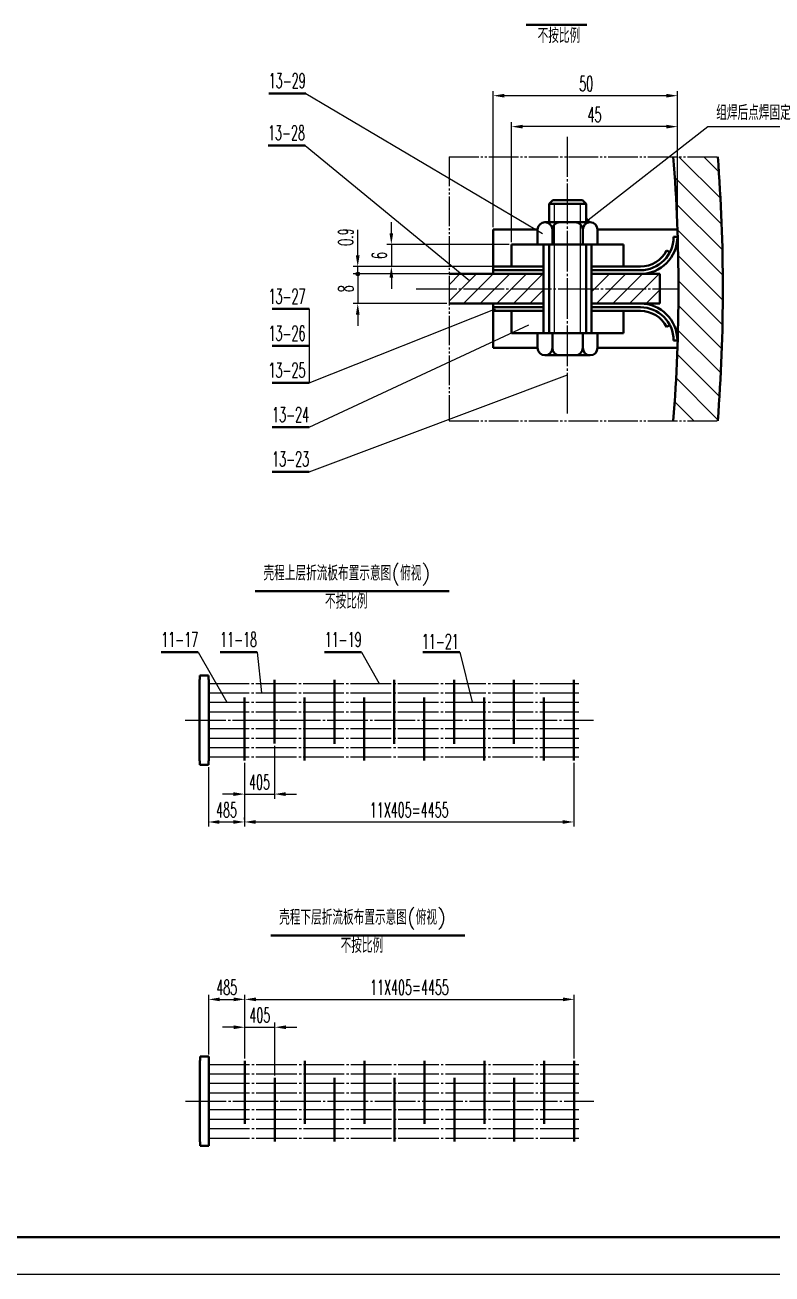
# Model space of a CAD drawing. Header units: millimetres. Extents: x 653 to 3278, y 1219 to 2187.
# Drawn here: x 1772 to 1974.1, y 1592.8 to 1930.6 of the extents above; entities that cross this region are included whole.
import ezdxf

# ---------------------------------------------------------------- set-up
doc = ezdxf.new("R2010")
doc.units = ezdxf.units.MM
doc.linetypes.add('JIS_08_11', pattern=[12.8, 11, -0.6, 0.6, -0.6])
doc.linetypes.add('JIS_09_08', pattern=[10.75, 8, -0.55, 0.55, -0.55, 0.55, -0.55])
for name, color, linetype, lineweight in [('图层1', 1, 'Continuous', 40), ('图层2', 4, 'JIS_08_11', 20), ('图层3', 2, 'Continuous', 20), ('图层5', 6, 'JIS_09_08', 20)]:
    doc.layers.add(name, color=color, linetype=linetype, lineweight=lineweight)
doc.styles.get("Standard").update_dxf_attribs({"font": 'romans.shx', "width": 0.55, "height": 4, "bigfont": 'gbcbig.shx'})
doc.styles.add('文字', font='romans.shx', dxfattribs={"height": 4, "bigfont": 'gbcbig.shx'})
doc.styles.add('样式 1', font='romans.shx', dxfattribs={"height": 4, "bigfont": 'gbcbig.shx'})
doc.styles.add('样式 2', font='romans.shx', dxfattribs={"width": 0.55, "height": 4, "bigfont": 'gbcbig.shx'})
doc.dimstyles.new('副本 ISO-25', dxfattribs={"dimtxt": 4, "dimasz": 3, "dimexe": 1.25, "dimexo": 0.625, "dimgap": 1.25, "dimtad": 1, "dimdec": 1, "dimtxsty": 'Standard', "dimcen": 2.5, "dimazin": 2, "dimtfac": 1, "dimtdec": 1, "dimtmove": 0, "dimatfit": 3, "dimfxl": 1, "dimarcsym": 0})

# ---------------------------------------------------------------- blocks, each defined once
blk = doc.blocks.new('*D388')
at = {"layer": 'Defpoints', "color": 0}
for p in [(1903.64, 1903.11), (1948.5, 1875.27), (1903.64, 1871.27)]:
    blk.add_point(p, dxfattribs=at)
at = {"layer": '图层3', "color": 0, "lineweight": -2}
for p, q in [((1903.64, 1871.89), (1903.64, 1904.36)), ((1945.5, 1903.11), (1906.64, 1903.11)), ((1948.5, 1875.89), (1948.5, 1904.36))]:
    blk.add_line(p, q, dxfattribs=at)
at = {"layer": '图层3', "color": 0}
for points in [[(1906.64, 1903.61), (1906.64, 1902.61), (1903.64, 1903.11)], [(1945.5, 1903.61), (1945.5, 1902.61), (1948.5, 1903.11)]]:
    blk.add_solid(points, dxfattribs=at)
at = {"layer": '图层3', "color": 0, "insert": (1926.07, 1906.36), "char_height": 4, "attachment_point": 5}
blk.add_mtext('45', dxfattribs=at)
blk = doc.blocks.new('*D366')
at = {"layer": 'Defpoints', "color": 0}
for p in [(1898.64, 1911.48), (1898.64, 1875.27), (1948.5, 1875.27)]:
    blk.add_point(p, dxfattribs=at)
at = {"layer": '图层3', "color": 0, "lineweight": -2}
for p, q in [((1898.64, 1875.89), (1898.64, 1912.73)), ((1948.5, 1875.89), (1948.5, 1912.73)), ((1945.5, 1911.48), (1901.64, 1911.48))]:
    blk.add_line(p, q, dxfattribs=at)
at = {"layer": '图层3', "color": 0}
for points in [[(1901.64, 1911.98), (1901.64, 1910.98), (1898.64, 1911.48)], [(1945.5, 1911.98), (1945.5, 1910.98), (1948.5, 1911.48)]]:
    blk.add_solid(points, dxfattribs=at)
at = {"layer": '图层3', "color": 0, "insert": (1923.83, 1914.73), "char_height": 4, "attachment_point": 5}
blk.add_mtext('50', dxfattribs=at)
blk = doc.blocks.new('*D389')
at = {"layer": 'Defpoints', "color": 0}
for p in [(1903.64, 1871.27), (1871.11, 1865.27), (1903.64, 1865.27)]:
    blk.add_point(p, dxfattribs=at)
at = {"layer": '图层3', "color": 0, "lineweight": -2}
for p, q in [((1871.11, 1874.27), (1871.11, 1877.27)), ((1903.01, 1871.27), (1869.86, 1871.27)), ((1871.11, 1871.27), (1871.11, 1865.27)), ((1903.01, 1865.27), (1869.86, 1865.27)), ((1871.11, 1862.27), (1871.11, 1859.27))]:
    blk.add_line(p, q, dxfattribs=at)
at = {"layer": '图层3', "color": 0}
for points in [[(1870.61, 1874.27), (1871.61, 1874.27), (1871.11, 1871.27)], [(1870.61, 1862.27), (1871.61, 1862.27), (1871.11, 1865.27)]]:
    blk.add_solid(points, dxfattribs=at)
at = {"layer": '图层3', "color": 0, "insert": (1867.86, 1868.27), "char_height": 4, "attachment_point": 5, "rotation": 90}
blk.add_mtext('6', dxfattribs=at)
blk = doc.blocks.new('*D390')
at = {"layer": 'Defpoints', "color": 0}
for p in [(1821.61, 1730.53), (1831.39, 1730.53), (1831.39, 1715.04)]:
    blk.add_point(p, dxfattribs=at)
at = {"layer": '图层3', "color": 0, "lineweight": -2}
for p, q in [((1821.61, 1729.9), (1821.61, 1713.79)), ((1831.39, 1729.9), (1831.39, 1713.79)), ((1824.61, 1715.04), (1828.39, 1715.04))]:
    blk.add_line(p, q, dxfattribs=at)
at = {"layer": '图层3', "color": 0}
for points in [[(1824.61, 1715.54), (1824.61, 1714.54), (1821.61, 1715.04)], [(1828.39, 1715.54), (1828.39, 1714.54), (1831.39, 1715.04)]]:
    blk.add_solid(points, dxfattribs=at)
at = {"layer": '图层3', "color": 0, "insert": (1826.5, 1718.29), "char_height": 4, "attachment_point": 5}
blk.add_mtext('485', dxfattribs=at)
blk = doc.blocks.new('*D391')
at = {"layer": 'Defpoints', "color": 0}
for p in [(1839.49, 1736.25), (1831.39, 1731.67), (1839.49, 1722.58)]:
    blk.add_point(p, dxfattribs=at)
at = {"layer": '图层3', "color": 0, "lineweight": -2}
for p, q in [((1839.49, 1735.63), (1839.49, 1721.33)), ((1831.39, 1731.04), (1831.39, 1721.33)), ((1828.39, 1722.58), (1825.39, 1722.58)), ((1831.39, 1722.58), (1839.49, 1722.58)), ((1842.49, 1722.58), (1845.49, 1722.58))]:
    blk.add_line(p, q, dxfattribs=at)
at = {"layer": '图层3', "color": 0}
for points in [[(1828.39, 1723.08), (1828.39, 1722.08), (1831.39, 1722.58)], [(1842.49, 1723.08), (1842.49, 1722.08), (1839.49, 1722.58)]]:
    blk.add_solid(points, dxfattribs=at)
at = {"layer": '图层3', "color": 0, "insert": (1835.44, 1725.83), "char_height": 4, "attachment_point": 5}
blk.add_mtext('405', dxfattribs=at)
blk = doc.blocks.new('*D392')
at = {"layer": 'Defpoints', "color": 0}
for p in [(1920.49, 1731.67), (1831.39, 1715.04), (1920.49, 1715.04)]:
    blk.add_point(p, dxfattribs=at)
at = {"layer": '图层3', "color": 0, "lineweight": -2}
for p, q in [((1920.49, 1731.04), (1920.49, 1713.79)), ((1831.39, 1715.67), (1831.39, 1716.29)), ((1834.39, 1715.04), (1917.49, 1715.04))]:
    blk.add_line(p, q, dxfattribs=at)
at = {"layer": '图层3', "color": 0}
for points in [[(1834.39, 1715.54), (1834.39, 1714.54), (1831.39, 1715.04)], [(1917.49, 1715.54), (1917.49, 1714.54), (1920.49, 1715.04)]]:
    blk.add_solid(points, dxfattribs=at)
at = {"layer": '图层3', "color": 0, "insert": (1875.94, 1718.29), "char_height": 4, "attachment_point": 5}
blk.add_mtext('11X405=4455', dxfattribs=at)
blk = doc.blocks.new('*D393')
at = {"layer": 'Defpoints', "color": 0}
for p in [(1831.47, 1667.06), (1821.69, 1651.57), (1831.47, 1651.57)]:
    blk.add_point(p, dxfattribs=at)
at = {"layer": '图层3', "color": 0, "lineweight": -2}
for p, q in [((1821.69, 1652.19), (1821.69, 1668.31)), ((1824.69, 1667.06), (1828.47, 1667.06)), ((1831.47, 1652.19), (1831.47, 1668.31))]:
    blk.add_line(p, q, dxfattribs=at)
at = {"layer": '图层3', "color": 0}
for points in [[(1824.69, 1667.56), (1824.69, 1666.56), (1821.69, 1667.06)], [(1828.47, 1667.56), (1828.47, 1666.56), (1831.47, 1667.06)]]:
    blk.add_solid(points, dxfattribs=at)
at = {"layer": '图层3', "color": 0, "insert": (1826.58, 1670.31), "char_height": 4, "attachment_point": 5}
blk.add_mtext('485', dxfattribs=at)
blk = doc.blocks.new('*D394')
at = {"layer": 'Defpoints', "color": 0}
for p in [(1839.57, 1659.52), (1831.47, 1650.43), (1839.57, 1645.84)]:
    blk.add_point(p, dxfattribs=at)
at = {"layer": '图层3', "color": 0, "lineweight": -2}
for p, q in [((1828.47, 1659.52), (1825.47, 1659.52)), ((1831.47, 1651.05), (1831.47, 1660.77)), ((1831.47, 1659.52), (1839.57, 1659.52)), ((1839.57, 1646.47), (1839.57, 1660.77)), ((1842.57, 1659.52), (1845.57, 1659.52))]:
    blk.add_line(p, q, dxfattribs=at)
at = {"layer": '图层3', "color": 0}
for points in [[(1828.47, 1660.02), (1828.47, 1659.02), (1831.47, 1659.52)], [(1842.57, 1660.02), (1842.57, 1659.02), (1839.57, 1659.52)]]:
    blk.add_solid(points, dxfattribs=at)
at = {"layer": '图层3', "color": 0, "insert": (1835.52, 1662.77), "char_height": 4, "attachment_point": 5}
blk.add_mtext('405', dxfattribs=at)
blk = doc.blocks.new('*D395')
at = {"layer": 'Defpoints', "color": 0}
for p in [(1831.47, 1667.06), (1920.57, 1667.06), (1920.57, 1650.43)]:
    blk.add_point(p, dxfattribs=at)
at = {"layer": '图层3', "color": 0, "lineweight": -2}
for p, q in [((1831.47, 1667.68), (1831.47, 1668.31)), ((1834.47, 1667.06), (1917.57, 1667.06)), ((1920.57, 1651.05), (1920.57, 1668.31))]:
    blk.add_line(p, q, dxfattribs=at)
at = {"layer": '图层3', "color": 0}
for points in [[(1834.47, 1667.56), (1834.47, 1666.56), (1831.47, 1667.06)], [(1917.57, 1667.56), (1917.57, 1666.56), (1920.57, 1667.06)]]:
    blk.add_solid(points, dxfattribs=at)
at = {"layer": '图层3', "color": 0, "insert": (1876.02, 1670.31), "char_height": 4, "attachment_point": 5}
blk.add_mtext('11X405=4455', dxfattribs=at)

msp = doc.modelspace()

# ---------------------------------------------------------------- hatches: boundary and pattern name
at = {"layer": '图层3'}
h = msp.add_hatch(dxfattribs=at)
h.set_pattern_fill('ANSI31', color=256, scale=1.5, angle=90, style=0)
h.set_pattern_definition([(135, (-27.041, 678.4444), (-3.367596, -3.367596), [])])
h.paths.add_polyline_path([(1947.369, 1823.568), (1959.405, 1823.568, 0.0386927), (1959.405, 1894.966), (1947.369, 1894.966, -0.0397277)])
msp.add_hatch(color=256, dxfattribs=at).paths.add_polyline_path([(1923.787, 1877.267), (1924.899, 1877.267), (1923.787, 1878.542)])
h = msp.add_hatch(color=256, dxfattribs=at)
h.paths.add_polyline_path([(1862.013, 1863.764), (1862.013, 1863.267), (1862.51, 1863.267, 0.4142136)])
h.paths.add_polyline_path([(1862.51, 1863.267), (1862.013, 1863.267), (1862.013, 1862.77, 0.4142136)])
h.paths.add_polyline_path([(1862.013, 1863.267), (1861.516, 1863.267, 0.4142136), (1862.013, 1862.77)])
h.paths.add_polyline_path([(1862.013, 1863.764, 0.4142136), (1861.516, 1863.267), (1862.013, 1863.267)])
h = msp.add_hatch(dxfattribs=at)
h.set_pattern_fill('ANSI31', color=256, style=0)
h.set_pattern_definition([(45, (-27.041, 678.4444), (-2.245064, 2.245064), [])])
h.paths.add_polyline_path([(1886.768, 1863.267), (1886.768, 1859.267), (1912.287, 1859.267), (1912.287, 1863.267)])
h.paths.add_polyline_path([(1886.768, 1859.267), (1886.768, 1855.267), (1912.287, 1855.267), (1912.287, 1859.267)])
h.paths.add_polyline_path([(1943.769, 1859.267), (1943.769, 1863.267), (1925.287, 1863.267), (1925.287, 1859.267)])
h.paths.add_polyline_path([(1925.287, 1859.267), (1925.287, 1855.267), (1943.769, 1855.267), (1943.769, 1859.267)])

# ---------------------------------------------------------------- linework, layer by layer
at = {"layer": '图层1'}
for p, q in [((1924.007, 1930.605), (1907.57, 1930.605)), ((1837.939, 1912.118), (1847.939, 1912.118)), ((1837.75, 1898.037), (1847.75, 1898.037)), ((1913.787, 1882.267), (1914.787, 1883.267)), ((1923.787, 1882.267), (1913.787, 1882.267)), ((1913.787, 1882.267), (1913.787, 1877.267)), ((1922.787, 1883.267), (1914.787, 1883.267)), ((1923.787, 1882.267), (1922.787, 1883.267)), ((1923.787, 1882.267), (1923.787, 1877.267)), ((1898.637, 1875.267), (1898.637, 1863.267)), ((1898.637, 1875.267), (1910.675, 1875.267)), ((1910.675, 1871.267), (1910.675, 1875.267)), ((1912.675, 1877.267), (1912.675, 1877.267)), ((1924.899, 1877.267), (1912.675, 1877.267)), ((1914.675, 1871.267), (1914.675, 1875.267)), ((1914.675, 1871.267), (1914.675, 1875.267)), ((1922.899, 1871.267), (1922.899, 1875.267)), ((1924.899, 1877.267), (1924.899, 1877.267)), ((1926.899, 1875.267), (1948.769, 1875.267)), ((1926.899, 1871.267), (1926.899, 1875.267)), ((1948.502, 1875.267), (1948.502, 1875.267)), ((1947.48, 1873.267), (1948.48, 1873.267)), ((1933.936, 1871.267), (1903.637, 1871.267)), ((1903.637, 1871.267), (1903.637, 1865.267)), ((1912.287, 1871.267), (1912.287, 1859.267)), ((1913.787, 1847.267), (1913.787, 1871.267)), ((1923.787, 1847.267), (1923.787, 1871.267)), ((1925.287, 1871.267), (1925.287, 1859.267)), ((1933.936, 1871.267), (1933.936, 1865.267)), ((1945.583, 1869.586), (1946.471, 1869.126)), ((1898.637, 1865.267), (1912.287, 1865.267)), ((1925.287, 1865.267), (1938.48, 1865.267)), ((1886.768, 1863.267), (1912.287, 1863.267)), ((1912.287, 1864.267), (1898.637, 1864.267)), ((1938.48, 1864.267), (1925.287, 1864.267)), ((1925.287, 1863.267), (1943.769, 1863.267)), ((1943.769, 1863.267), (1943.769, 1855.267)), ((1912.287, 1847.267), (1912.287, 1859.267)), ((1925.287, 1847.267), (1925.287, 1859.267)), ((1912.287, 1855.267), (1886.768, 1855.267)), ((1898.637, 1843.267), (1898.637, 1855.267)), ((1943.769, 1855.267), (1925.287, 1855.267)), ((1925.287, 1855.267), (1943.769, 1855.267)), ((1838.856, 1853.79), (1848.856, 1853.79)), ((1912.287, 1854.267), (1898.637, 1854.267)), ((1898.637, 1853.267), (1912.287, 1853.267)), ((1903.637, 1847.267), (1903.637, 1853.267)), ((1938.48, 1854.267), (1925.287, 1854.267)), ((1925.287, 1853.267), (1938.48, 1853.267)), ((1933.936, 1847.267), (1933.936, 1853.267)), ((1945.583, 1848.948), (1946.471, 1849.408)), ((1933.936, 1847.267), (1903.637, 1847.267)), ((1910.675, 1847.267), (1910.675, 1843.267)), ((1914.675, 1847.267), (1914.675, 1843.267)), ((1914.675, 1847.267), (1914.675, 1843.267)), ((1922.899, 1847.267), (1922.899, 1843.267)), ((1926.899, 1847.267), (1926.899, 1843.267)), ((1947.48, 1845.267), (1948.48, 1845.267)), ((1838.856, 1843.79), (1848.856, 1843.79)), ((1898.637, 1843.267), (1910.675, 1843.267)), ((1912.675, 1841.267), (1912.675, 1841.267)), ((1924.899, 1841.267), (1912.675, 1841.267)), ((1924.899, 1841.267), (1924.899, 1841.267)), ((1926.899, 1843.267), (1948.769, 1843.267)), ((1948.502, 1843.267), (1948.502, 1843.267)), ((1838.856, 1833.79), (1848.856, 1833.79)), ((1838.856, 1821.79), (1848.856, 1821.79)), ((1838.856, 1809.79), (1848.856, 1809.79)), ((1834.304, 1777.443), (1886.731, 1777.443)), ((1808.851, 1760.967), (1818.851, 1760.967)), ((1824.769, 1760.967), (1834.769, 1760.967)), ((1853.063, 1760.967), (1863.063, 1760.967)), ((1879.592, 1760.967), (1889.592, 1760.967)), ((1819.188, 1753.558), (1819.188, 1742.678)), ((1819.188, 1753.558), (1819.288, 1753.558)), ((1819.288, 1754.628), (1819.288, 1753.558)), ((1819.288, 1754.628), (1821.608, 1754.628)), ((1821.608, 1754.628), (1821.608, 1753.558)), ((1821.608, 1753.558), (1821.688, 1753.558)), ((1821.688, 1753.558), (1821.688, 1742.678)), ((1839.488, 1753.488), (1839.488, 1736.254)), ((1855.688, 1753.488), (1855.688, 1736.221)), ((1871.888, 1753.488), (1871.888, 1736.221)), ((1888.088, 1753.488), (1888.088, 1736.221)), ((1904.288, 1753.488), (1904.288, 1736.221)), ((1920.488, 1753.488), (1920.488, 1752.788)), ((1920.488, 1752.788), (1920.488, 1731.668)), ((1831.388, 1748.701), (1831.388, 1731.668)), ((1847.588, 1748.701), (1847.588, 1731.668)), ((1863.788, 1748.701), (1863.788, 1731.668)), ((1879.988, 1748.701), (1879.988, 1731.668)), ((1896.188, 1748.701), (1896.188, 1731.668)), ((1912.388, 1748.701), (1912.388, 1731.668)), ((1819.188, 1742.678), (1819.188, 1731.598)), ((1821.688, 1742.678), (1821.688, 1732.368)), ((1819.188, 1731.598), (1819.288, 1731.598)), ((1819.288, 1730.528), (1819.288, 1731.598)), ((1821.608, 1730.528), (1819.288, 1730.528)), ((1821.608, 1731.598), (1821.688, 1731.598)), ((1821.608, 1730.528), (1821.608, 1731.598)), ((1821.688, 1732.368), (1821.688, 1731.598)), ((1838.539, 1684.348), (1890.966, 1684.348)), ((1819.268, 1639.419), (1819.268, 1650.499)), ((1819.268, 1650.499), (1819.368, 1650.499)), ((1821.688, 1651.569), (1819.368, 1651.569)), ((1819.368, 1651.569), (1819.368, 1650.499)), ((1821.688, 1651.569), (1821.688, 1650.499)), ((1821.688, 1650.499), (1821.768, 1650.499)), ((1821.768, 1649.729), (1821.768, 1650.499)), ((1821.768, 1639.419), (1821.768, 1649.729)), ((1831.468, 1633.396), (1831.468, 1650.429)), ((1847.668, 1633.396), (1847.668, 1650.429)), ((1863.868, 1633.396), (1863.868, 1650.429)), ((1880.068, 1633.396), (1880.068, 1650.429)), ((1896.268, 1633.396), (1896.268, 1650.429)), ((1912.468, 1633.396), (1912.468, 1650.429)), ((1920.568, 1629.309), (1920.568, 1650.429)), ((1839.568, 1628.609), (1839.568, 1645.843)), ((1855.768, 1628.609), (1855.768, 1645.876)), ((1871.968, 1628.609), (1871.968, 1645.876)), ((1888.168, 1628.609), (1888.168, 1645.876)), ((1904.368, 1628.609), (1904.368, 1645.876)), ((1819.268, 1628.539), (1819.268, 1639.419)), ((1821.768, 1628.539), (1821.768, 1639.419)), ((1819.268, 1628.539), (1819.368, 1628.539)), ((1819.368, 1627.469), (1819.368, 1628.539)), ((1821.688, 1627.469), (1821.688, 1628.539)), ((1821.688, 1628.539), (1821.768, 1628.539)), ((1920.568, 1628.609), (1920.568, 1629.309)), ((1819.368, 1627.469), (1821.688, 1627.469)), ((1570.225, 1602.779), (2376.225, 1602.779))]:
    msp.add_line(p, q, dxfattribs=at)
for centre, radius, start, end in [((1498.787, 1859.267), 450, 355.44993, 4.55007), ((1498.787, 1859.267), 462, 355.56835, 4.43165), ((1912.675, 1875.267), 2, 90, 180), ((1912.675, 1875.267), 2, 0, 90), ((1916.675, 1875.267), 2, 90, 180), ((1920.899, 1875.267), 2, 0, 90), ((1924.899, 1875.267), 2, 90, 180), ((1924.899, 1875.267), 2, 0, 90), ((1938.48, 1873.267), 10, 270, 0), ((1938.48, 1873.267), 9, 270, 0), ((1938.48, 1873.267), 8, 270, 332.60775), ((1938.48, 1845.267), 10, 0, 90), ((1938.48, 1845.267), 9, 0, 90), ((1938.48, 1845.267), 8, 27.39225, 90), ((1912.675, 1843.267), 2, 180, 270), ((1912.675, 1843.267), 2, 270, 0), ((1916.675, 1843.267), 2, 180, 270), ((1920.899, 1843.267), 2, 270, 0), ((1924.899, 1843.267), 2, 180, 270), ((1924.899, 1843.267), 2, 270, 360)]:
    msp.add_arc(centre, radius, start, end, dxfattribs=at)
at = {"layer": '图层2'}
for p, q in [((1918.787, 1825.492), (1918.787, 1900.396)), ((1877.803, 1859.267), (1948.787, 1859.267)), ((1821.688, 1752.538), (1921.788, 1752.538)), ((1821.688, 1749.978), (1921.788, 1749.978)), ((1821.688, 1747.418), (1921.788, 1747.418)), ((1821.688, 1744.858), (1921.788, 1744.858)), ((1815.365, 1742.578), (1925.822, 1742.578)), ((1821.688, 1740.298), (1921.788, 1740.298)), ((1821.688, 1737.738), (1921.788, 1737.738)), ((1821.688, 1735.178), (1921.788, 1735.178)), ((1821.688, 1732.618), (1921.788, 1732.618)), ((1821.768, 1649.479), (1921.868, 1649.479)), ((1821.768, 1646.919), (1921.868, 1646.919)), ((1821.768, 1644.359), (1921.868, 1644.359)), ((1815.445, 1639.519), (1925.902, 1639.519)), ((1821.768, 1641.799), (1921.868, 1641.799)), ((1821.768, 1637.239), (1921.868, 1637.239)), ((1821.768, 1634.679), (1921.868, 1634.679)), ((1821.768, 1632.119), (1921.868, 1632.119)), ((1821.768, 1629.559), (1921.868, 1629.559))]:
    msp.add_line(p, q, dxfattribs=at)
at = {"layer": '图层3'}
for p, q in [((1847.939, 1912.118), (1911.991, 1874.226)), ((1924.343, 1877.905), (1956.709, 1903.115)), ((1956.709, 1903.115), (1979.264, 1903.115)), ((1847.75, 1898.037), (1892.283, 1861.496)), ((1915.287, 1847.267), (1915.287, 1882.267)), ((1922.287, 1847.267), (1922.287, 1882.267)), ((1924.899, 1877.267), (1923.787, 1878.542)), ((1862.013, 1868.267), (1862.013, 1875.234)), ((1862.013, 1866.267), (1862.013, 1869.267)), ((1898.012, 1865.267), (1860.763, 1865.267)), ((1862.013, 1863.267), (1862.013, 1865.267)), ((1886.143, 1863.267), (1860.763, 1863.267)), ((1898.012, 1863.267), (1860.763, 1863.267)), ((1862.013, 1863.267), (1862.013, 1855.267)), ((1862.013, 1860.267), (1862.013, 1857.267)), ((1886.143, 1855.267), (1860.763, 1855.267)), ((1848.856, 1833.79), (1899.252, 1853.833)), ((1848.856, 1853.79), (1848.856, 1833.79)), ((1862.013, 1852.267), (1862.013, 1849.267)), ((1848.856, 1821.79), (1908.299, 1849.465)), ((1848.856, 1809.79), (1918.787, 1836.024)), ((1818.851, 1760.967), (1826.629, 1747.418)), ((1834.769, 1760.967), (1835.958, 1749.978)), ((1863.063, 1760.967), (1867.806, 1752.538)), ((1889.592, 1760.967), (1893.005, 1747.418)), ((1545.225, 1592.779), (2386.225, 1592.779))]:
    msp.add_line(p, q, dxfattribs=at)
msp.add_circle((1862.013, 1863.267), 0.497, dxfattribs=at)
for points in [[(1861.513, 1868.267), (1862.513, 1868.267), (1862.013, 1865.267)], [(1861.513, 1852.267), (1862.513, 1852.267), (1862.013, 1855.267)]]:
    msp.add_solid(points, dxfattribs=at)
at = {"layer": '图层5'}
for p, q in [((1886.768, 1894.966), (1886.768, 1823.568)), ((1886.768, 1894.966), (1959.405, 1894.966)), ((1886.768, 1823.568), (1959.405, 1823.568))]:
    msp.add_line(p, q, dxfattribs=at)

# ---------------------------------------------------------------- texts
at = {"layer": '图层3', "char_height": 4}
for s, insert, width, attachment_point, style in [('不按比例', (1910.682, 1929.736), 15.65979, 1, '文字'), ('13-29', (1837.939, 1917.543), 10, 1, '样式 2'), ('组焊后点焊固定', (1959.001, 1906.874), 28.27818, 4, '样式 1'), ('13-28', (1837.75, 1903.462), 10, 1, '样式 2'), ('13-27', (1837.879, 1859.215), 10, 1, '样式 2'), ('13-26', (1837.879, 1849.215), 10, 1, '样式 2'), ('13-25', (1837.879, 1839.215), 10, 1, '样式 2'), ('13-24', (1838.856, 1827.215), 10, 1, '样式 2'), ('13-23', (1838.856, 1815.215), 10, 1, '样式 2'), ('\\pt116; 壳程上层折流板布置示意图(俯视)', (1833.778, 1784.347), 152.66667, 1, '样式 1'), ('不按比例', (1853.151, 1776.726), 15.65979, 1, '文字'), ('11-17', (1808.851, 1766.392), 10, 1, '样式 2'), ('11-18', (1824.769, 1766.392), 10, 1, '样式 2'), ('11-19', (1853.063, 1766.392), 10, 1, '样式 2'), ('11-21', (1879.358, 1765.852), 4.90466, 1, '样式 2'), ('\\pt116; 壳程下层折流板布置示意图(俯视)', (1838.012, 1691.253), 152.66667, 1, '样式 1'), ('不按比例', (1857.386, 1683.631), 15.65979, 1, '文字')]:
    msp.add_mtext(s, dxfattribs=dict(at, insert=insert, width=width, attachment_point=attachment_point, style=style))
at = {"layer": '图层3', "char_height": 4, "attachment_point": 5, "rotation": 90}
for s, insert in [('0.9', (1858.763, 1873.25)), ('8', (1858.763, 1859.267))]:
    msp.add_mtext(s, dxfattribs=dict(at, insert=insert))

# ---------------------------------------------------------------- dimensions: what is measured, and where the dimension line sits
at = {"layer": '图层3'}
for base, p1, p2, text, picture, middle in [((1898.637, 1911.48), (1948.502, 1875.267), (1898.637, 1875.267), '50', '*D366', (1923.833, 1911.48)), ((1839.488, 1722.581), (1831.388, 1731.668), (1839.488, 1736.254), '405', '*D391', (1835.438, 1722.581)), ((1839.568, 1659.516), (1831.468, 1650.429), (1839.568, 1645.843), '405', '*D394', (1835.518, 1659.516))]:
    dim = msp.add_linear_dim(base=base, p1=p1, p2=p2, text=text, dimstyle='副本 ISO-25', dxfattribs=at)
    dim.commit()
    dim.dimension.update_dxf_attribs({"geometry": picture, "text_midpoint": middle, "dimtype": 160})
for base, p1, p2, text, picture, middle in [((1903.637, 1903.115), (1948.502, 1875.267), (1903.637, 1871.267), '45', '*D388', (1926.07, 1906.365)), ((1831.388, 1715.041), (1821.608, 1730.528), (1831.388, 1730.528), '485', '*D390', (1826.498, 1718.291)), ((1920.488, 1715.041), (1831.388, 1715.041), (1920.488, 1731.668), '11X405=4455', '*D392', (1875.938, 1718.291)), ((1831.468, 1667.055), (1821.688, 1651.569), (1831.468, 1651.569), '485', '*D393', (1826.578, 1670.305)), ((1920.568, 1667.055), (1831.468, 1667.055), (1920.568, 1650.429), '11X405=4455', '*D395', (1876.018, 1670.305))]:
    dim = msp.add_linear_dim(base=base, p1=p1, p2=p2, text=text, dimstyle='副本 ISO-25', dxfattribs=at)
    dim.commit()
    dim.dimension.update_dxf_attribs({"geometry": picture, "text_midpoint": middle})
dim = msp.add_linear_dim(base=(1871.109, 1865.267), p1=(1903.637, 1871.267), p2=(1903.637, 1865.267), angle=90, dimstyle='副本 ISO-25', dxfattribs=at)
dim.commit()
dim.dimension.update_dxf_attribs({"geometry": '*D389', "text_midpoint": (1871.109, 1868.267), "dimtype": 160})

doc.saveas('drawing.dxf')
